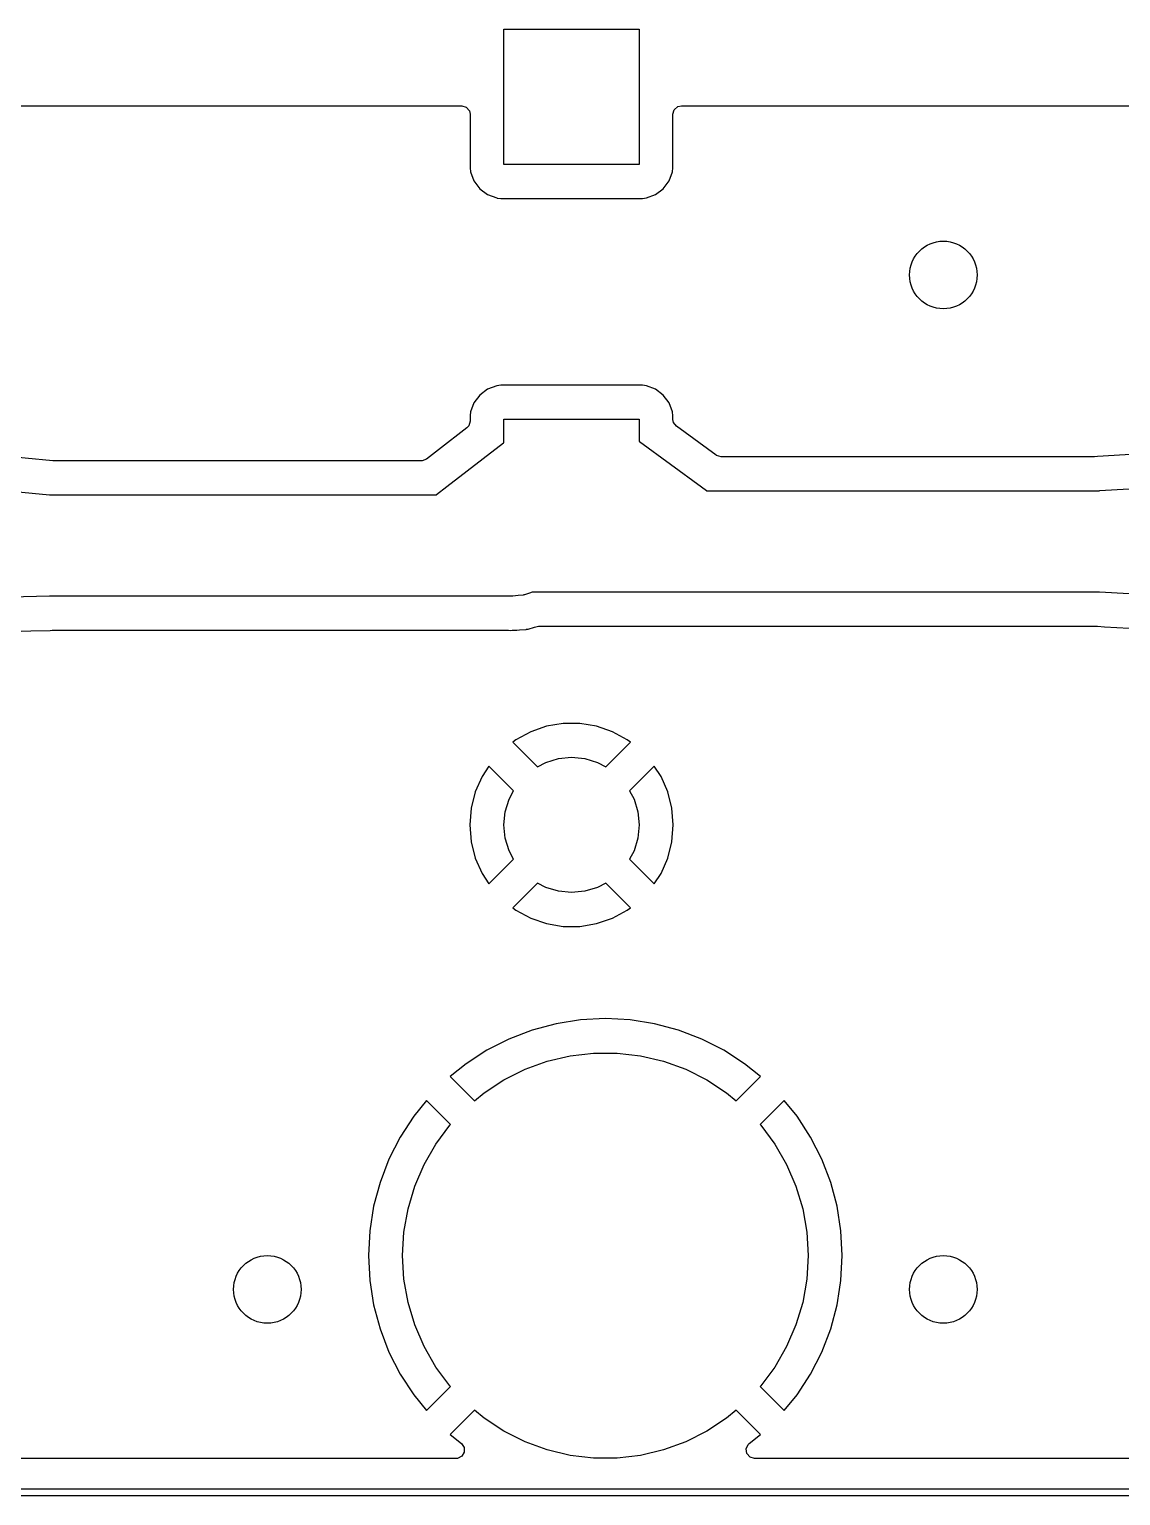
# Model space of a CAD drawing. Extents: x 0.1 to 11.5, y -4.3 to -1.1.
# Drawn here: x 9.192 to 9.828, y -4.293 to -3.44 of the extents above; entities that cross this region are included whole.
import ezdxf

# ---------------------------------------------------------------- set-up
doc = ezdxf.new("R2010")
doc.units = 0
doc.header["$MEASUREMENT"] = 0
doc.layers.add('BLACK', color=7, linetype='CONTINUOUS')

msp = doc.modelspace()

# ---------------------------------------------------------------- linework, layer by layer
at = {"layer": 'BLACK', "linetype": 'CONTINUOUS'}
for p, q in [((9.4685, -3.51841), (9.4685, -3.43967)), ((9.4685, -3.43967), (9.54724, -3.43967)), ((9.54724, -3.43967), (9.54724, -3.51841)), ((1.35827, -3.48425), (9.44392, -3.48425)), ((9.44392, -3.48425), (9.44656, -3.48503)), ((9.44656, -3.48503), (9.44836, -3.48711)), ((9.44836, -3.48711), (9.4488, -3.48913)), ((9.4488, -3.48913), (9.4488, -3.5203)), ((9.56695, -3.48913), (9.56772, -3.48649)), ((9.56695, -3.5203), (9.56695, -3.48913)), ((9.56772, -3.48649), (9.5698, -3.48469)), ((9.5698, -3.48469), (9.57183, -3.48425)), ((9.57183, -3.48425), (10.60191, -3.48425)), ((9.4488, -3.5203), (9.44905, -3.52264)), ((9.44905, -3.52264), (9.45103, -3.52795)), ((9.54724, -3.51841), (9.4685, -3.51841)), ((9.56472, -3.52795), (9.5667, -3.52264)), ((9.5667, -3.52264), (9.56695, -3.5203)), ((9.45103, -3.52795), (9.45103, -3.52795)), ((9.45103, -3.52795), (9.45443, -3.53249)), ((9.45443, -3.53249), (9.45443, -3.53249)), ((9.45443, -3.53249), (9.45896, -3.53588)), ((9.55678, -3.53588), (9.56132, -3.53249)), ((9.56132, -3.53249), (9.56472, -3.52795)), ((9.45896, -3.53588), (9.45896, -3.53588)), ((9.45896, -3.53588), (9.46427, -3.53786)), ((9.46427, -3.53786), (9.46427, -3.53786)), ((9.46427, -3.53786), (9.46455, -3.53789)), ((9.46455, -3.53789), (9.46662, -3.53812)), ((9.46662, -3.53812), (9.54913, -3.53812)), ((9.54913, -3.53812), (9.55148, -3.53786)), ((9.55148, -3.53786), (9.55678, -3.53588)), ((9.45443, -3.65255), (9.45103, -3.65709)), ((9.45896, -3.64915), (9.45443, -3.65255)), ((9.45443, -3.65255), (9.45443, -3.65255)), ((9.46427, -3.64717), (9.45896, -3.64915)), ((9.45896, -3.64915), (9.45896, -3.64915)), ((9.46662, -3.64692), (9.46427, -3.64717)), ((9.54913, -3.64692), (9.46662, -3.64692)), ((9.46662, -3.64692), (9.46662, -3.64692)), ((9.55148, -3.64717), (9.54913, -3.64692)), ((9.54913, -3.64692), (9.54913, -3.64692)), ((9.54913, -3.64692), (9.54913, -3.64692)), ((9.54913, -3.64692), (9.54913, -3.64692)), ((9.55678, -3.64915), (9.55148, -3.64717)), ((9.55148, -3.64717), (9.55148, -3.64717)), ((9.56132, -3.65255), (9.55678, -3.64915)), ((9.55678, -3.64915), (9.55678, -3.64915)), ((9.56472, -3.65709), (9.56132, -3.65255)), ((9.56132, -3.65255), (9.56132, -3.65255)), ((9.45103, -3.65709), (9.44905, -3.6624)), ((9.45103, -3.65709), (9.45103, -3.65709)), ((9.5667, -3.6624), (9.56472, -3.65709)), ((9.56472, -3.65709), (9.56472, -3.65709)), ((9.56472, -3.65709), (9.56472, -3.65709)), ((9.44802, -3.6705), (9.4469, -3.67172)), ((9.4488, -3.66786), (9.44802, -3.6705)), ((9.44883, -3.66447), (9.4488, -3.66474)), ((9.4488, -3.66474), (9.4488, -3.66474)), ((9.4488, -3.66474), (9.4488, -3.66786)), ((9.44905, -3.6624), (9.44883, -3.66447)), ((9.4685, -3.6803), (9.4685, -3.66663)), ((9.4685, -3.66663), (9.54724, -3.66663)), ((9.54724, -3.66663), (9.54724, -3.67957)), ((9.56695, -3.66474), (9.5667, -3.6624)), ((9.56695, -3.66673), (9.56695, -3.66474)), ((9.56695, -3.66474), (9.56695, -3.66474)), ((9.56695, -3.66474), (9.56695, -3.66474)), ((9.56728, -3.66849), (9.56695, -3.66673)), ((9.56895, -3.67067), (9.56728, -3.66849)), ((9.4469, -3.67172), (9.43046, -3.68444)), ((9.5921, -3.68762), (9.56895, -3.67067)), ((9.20572, -3.69078), (9.17212, -3.68759)), ((9.43046, -3.68444), (9.42513, -3.68856)), ((9.43526, -3.70589), (9.46824, -3.68037)), ((9.46824, -3.68037), (9.4685, -3.6803)), ((9.54724, -3.67957), (9.54732, -3.67956)), ((9.54732, -3.67956), (9.54751, -3.67964)), ((9.54751, -3.67964), (9.58351, -3.706)), ((9.59235, -3.68779), (9.5921, -3.68762)), ((9.84729, -3.68643), (9.81423, -3.68837)), ((9.20576, -3.69079), (9.20572, -3.69078)), ((9.20572, -3.69078), (9.20572, -3.69078)), ((9.20572, -3.69078), (9.20572, -3.69078)), ((9.20583, -3.6908), (9.20576, -3.69079)), ((9.20589, -3.69081), (9.20583, -3.6908)), ((9.20691, -3.69093), (9.20589, -3.6908)), ((9.20589, -3.6908), (9.20589, -3.69081)), ((9.42041, -3.69093), (9.20691, -3.69093)), ((9.42084, -3.69091), (9.42041, -3.69093)), ((9.4234, -3.6899), (9.42084, -3.69091)), ((9.42513, -3.68856), (9.4234, -3.6899)), ((9.59498, -3.68856), (9.59235, -3.68779)), ((9.81219, -3.68856), (9.59498, -3.68856)), ((9.81243, -3.68855), (9.81219, -3.68856)), ((9.81423, -3.68837), (9.81243, -3.68855)), ((9.81539, -3.70824), (9.87825, -3.70454)), ((9.14255, -3.70478), (9.20384, -3.71059)), ((9.20384, -3.71059), (9.20391, -3.71063)), ((9.20391, -3.71063), (9.42923, -3.71063)), ((9.42923, -3.71063), (9.42927, -3.71053)), ((9.42927, -3.71053), (9.42931, -3.71049)), ((9.42931, -3.71049), (9.43526, -3.70589)), ((9.58351, -3.706), (9.58643, -3.70813)), ((9.58643, -3.70813), (9.58651, -3.70827)), ((9.58651, -3.70827), (9.81534, -3.70827)), ((9.81534, -3.70827), (9.81539, -3.70824)), ((9.2038, -3.7697), (9.16425, -3.77063)), ((9.20383, -3.76969), (9.2038, -3.7697)), ((9.47371, -3.76969), (9.20383, -3.76969)), ((9.47669, -3.76934), (9.47371, -3.76969)), ((9.47968, -3.76908), (9.47669, -3.76934)), ((9.48009, -3.76894), (9.47968, -3.76908)), ((9.48052, -3.76889), (9.48009, -3.76894)), ((9.48334, -3.76786), (9.48052, -3.76889)), ((9.48497, -3.76732), (9.48334, -3.76786)), ((9.81534, -3.76732), (9.48497, -3.76732)), ((9.81539, -3.76735), (9.81534, -3.76732)), ((9.85493, -3.76967), (9.81539, -3.76735)), ((9.18728, -3.78999), (9.193, -3.78986)), ((9.193, -3.78986), (9.20428, -3.78959)), ((9.20428, -3.78959), (9.20546, -3.78951)), ((9.20546, -3.78951), (9.20617, -3.78946)), ((9.20617, -3.78946), (9.2062, -3.78945)), ((9.20617, -3.78946), (9.20617, -3.78946)), ((9.2062, -3.78945), (9.20697, -3.78939)), ((9.20697, -3.78939), (9.42891, -3.78939)), ((9.42891, -3.78939), (9.42907, -3.7894)), ((9.42907, -3.7894), (9.42946, -3.78942)), ((9.42946, -3.78942), (9.42955, -3.78941)), ((9.42955, -3.78941), (9.42986, -3.78939)), ((9.42986, -3.78939), (9.47081, -3.78939)), ((9.47081, -3.78939), (9.47108, -3.78941)), ((9.47108, -3.78941), (9.4726, -3.78958)), ((9.4726, -3.78958), (9.4733, -3.78953)), ((9.4726, -3.78958), (9.4726, -3.78958)), ((9.4726, -3.78958), (9.4726, -3.78958)), ((9.4733, -3.78953), (9.47529, -3.7894)), ((9.47529, -3.7894), (9.47545, -3.78939)), ((9.47545, -3.78939), (9.47592, -3.78939)), ((9.47592, -3.78939), (9.47758, -3.78924)), ((9.47592, -3.78939), (9.47592, -3.78939)), ((9.47758, -3.78924), (9.48145, -3.78898)), ((9.48145, -3.78898), (9.48161, -3.78894)), ((9.48161, -3.78894), (9.48237, -3.78881)), ((9.48237, -3.78881), (9.48254, -3.78879)), ((9.48254, -3.78879), (9.48628, -3.78776)), ((9.48628, -3.78776), (9.48861, -3.78718)), ((9.48861, -3.78718), (9.4898, -3.78703)), ((9.4898, -3.78703), (9.81281, -3.78703)), ((9.81281, -3.78703), (9.81379, -3.78713)), ((9.81379, -3.78713), (9.81408, -3.78719)), ((9.81408, -3.78719), (9.81423, -3.78722)), ((9.81423, -3.78722), (9.81423, -3.78722)), ((9.81423, -3.78722), (9.81817, -3.78745)), ((9.81817, -3.78745), (9.83255, -3.78829)), ((9.48407, -3.84858), (9.47546, -3.85324)), ((9.49333, -3.8454), (9.48407, -3.84858)), ((9.48407, -3.84858), (9.48407, -3.84858)), ((9.50298, -3.84379), (9.49333, -3.8454)), ((9.51277, -3.84379), (9.50298, -3.84379)), ((9.52242, -3.8454), (9.51277, -3.84379)), ((9.53168, -3.84858), (9.52242, -3.8454)), ((9.54028, -3.85324), (9.53168, -3.84858)), ((9.53168, -3.84858), (9.53168, -3.84858)), ((9.47546, -3.85324), (9.47362, -3.85467)), ((9.47362, -3.85467), (9.47362, -3.85467)), ((9.47362, -3.85467), (9.48799, -3.86905)), ((9.52775, -3.86905), (9.54213, -3.85467)), ((9.54213, -3.85467), (9.54028, -3.85324)), ((9.54213, -3.85467), (9.54213, -3.85467)), ((9.48799, -3.86905), (9.49281, -3.86647)), ((9.49281, -3.86647), (9.50019, -3.86423)), ((9.50019, -3.86423), (9.50787, -3.86348)), ((9.50787, -3.86348), (9.51555, -3.86423)), ((9.51555, -3.86423), (9.52294, -3.86647)), ((9.52294, -3.86647), (9.52775, -3.86905)), ((9.45576, -3.87464), (9.45183, -3.88361)), ((9.45971, -3.8686), (9.45576, -3.87464)), ((9.47407, -3.88297), (9.45971, -3.8686)), ((9.55604, -3.8686), (9.54167, -3.88297)), ((9.55999, -3.87464), (9.55604, -3.8686)), ((9.56392, -3.88361), (9.55999, -3.87464)), ((9.45183, -3.88361), (9.44942, -3.89309)), ((9.4715, -3.88778), (9.47407, -3.88297)), ((9.54167, -3.88297), (9.54425, -3.88778)), ((9.56632, -3.89309), (9.56392, -3.88361)), ((9.46926, -3.89517), (9.4715, -3.88778)), ((9.54425, -3.88778), (9.54649, -3.89517)), ((9.44942, -3.89309), (9.44862, -3.90285)), ((9.44942, -3.89309), (9.44942, -3.89309)), ((9.4685, -3.90285), (9.46926, -3.89517)), ((9.54649, -3.89517), (9.54724, -3.90285)), ((9.56713, -3.90285), (9.56632, -3.89309)), ((9.56632, -3.89309), (9.56632, -3.89309)), ((9.44862, -3.90285), (9.44862, -3.90285)), ((9.44862, -3.90285), (9.44942, -3.9126)), ((9.46926, -3.91053), (9.4685, -3.90285)), ((9.54724, -3.90285), (9.54649, -3.91053)), ((9.56632, -3.9126), (9.56713, -3.90285)), ((9.56713, -3.90285), (9.56713, -3.90285)), ((9.44942, -3.9126), (9.44942, -3.9126)), ((9.44942, -3.9126), (9.45183, -3.92209)), ((9.4715, -3.91791), (9.46926, -3.91053)), ((9.47407, -3.92273), (9.4715, -3.91791)), ((9.54425, -3.91791), (9.54167, -3.92273)), ((9.54649, -3.91053), (9.54425, -3.91791)), ((9.56392, -3.92209), (9.56632, -3.9126)), ((9.56632, -3.9126), (9.56632, -3.9126)), ((9.45183, -3.92209), (9.45576, -3.93105)), ((9.45971, -3.93709), (9.47407, -3.92273)), ((9.54167, -3.92273), (9.55604, -3.93709)), ((9.55999, -3.93105), (9.56392, -3.92209)), ((9.45576, -3.93105), (9.45971, -3.93709)), ((9.55604, -3.93709), (9.55999, -3.93105)), ((9.48799, -3.93665), (9.47362, -3.95102)), ((9.49281, -3.93922), (9.48799, -3.93665)), ((9.50019, -3.94146), (9.49281, -3.93922)), ((9.50787, -3.94222), (9.50019, -3.94146)), ((9.51555, -3.94146), (9.50787, -3.94222)), ((9.52294, -3.93922), (9.51555, -3.94146)), ((9.52775, -3.93665), (9.52294, -3.93922)), ((9.54213, -3.95102), (9.52775, -3.93665)), ((9.47362, -3.95102), (9.47546, -3.95246)), ((9.54028, -3.95246), (9.54213, -3.95102)), ((9.47546, -3.95246), (9.47546, -3.95246)), ((9.47546, -3.95246), (9.48407, -3.95711)), ((9.48407, -3.95711), (9.48407, -3.95711)), ((9.48407, -3.95711), (9.49333, -3.96029)), ((9.49333, -3.96029), (9.50298, -3.9619)), ((9.51277, -3.9619), (9.52242, -3.96029)), ((9.52242, -3.96029), (9.53168, -3.95711)), ((9.53168, -3.95711), (9.54028, -3.95246)), ((9.53168, -3.95711), (9.53168, -3.95711)), ((9.54028, -3.95246), (9.54028, -3.95246)), ((9.50298, -3.9619), (9.51277, -3.9619)), ((9.49887, -4.01857), (9.48492, -4.02231)), ((9.51314, -4.01631), (9.49887, -4.01857)), ((9.49887, -4.01857), (9.49887, -4.01857)), ((9.52756, -4.01556), (9.51314, -4.01631)), ((9.54198, -4.01631), (9.52756, -4.01556)), ((9.52756, -4.01556), (9.52756, -4.01556)), ((9.55625, -4.01857), (9.54198, -4.01631)), ((9.5702, -4.02231), (9.55625, -4.01857)), ((9.47144, -4.02749), (9.45857, -4.03405)), ((9.48492, -4.02231), (9.47144, -4.02749)), ((9.58368, -4.02749), (9.5702, -4.02231)), ((9.59655, -4.03405), (9.58368, -4.02749)), ((9.45857, -4.03405), (9.44645, -4.04191)), ((9.49368, -4.04039), (9.50705, -4.03723)), ((9.50705, -4.03723), (9.52069, -4.03563)), ((9.52069, -4.03563), (9.53443, -4.03563)), ((9.53443, -4.03563), (9.54807, -4.03723)), ((9.54807, -4.03723), (9.56143, -4.04039)), ((9.60866, -4.04191), (9.59655, -4.03405)), ((9.44645, -4.04191), (9.43728, -4.04934)), ((9.4685, -4.05126), (9.48078, -4.04509)), ((9.48078, -4.04509), (9.49368, -4.04039)), ((9.56143, -4.04039), (9.57434, -4.04509)), ((9.57434, -4.04509), (9.58661, -4.05126)), ((9.61784, -4.04934), (9.60866, -4.04191)), ((9.43728, -4.04934), (9.45143, -4.0635)), ((9.45703, -4.0588), (9.4685, -4.05126)), ((9.58661, -4.05126), (9.59809, -4.0588)), ((9.60368, -4.0635), (9.61784, -4.04934)), ((9.42336, -4.06326), (9.41593, -4.07244)), ((9.43739, -4.0773), (9.42336, -4.06326)), ((9.45143, -4.0635), (9.45703, -4.0588)), ((9.59809, -4.0588), (9.60368, -4.0635)), ((9.63176, -4.06326), (9.61773, -4.0773)), ((9.63919, -4.07244), (9.63176, -4.06326)), ((9.41593, -4.07244), (9.40806, -4.08455)), ((9.42888, -4.08864), (9.43708, -4.07762)), ((9.43708, -4.07762), (9.43739, -4.0773)), ((9.61773, -4.0773), (9.61804, -4.07762)), ((9.61804, -4.07762), (9.62624, -4.08864)), ((9.64706, -4.08455), (9.63919, -4.07244)), ((9.40806, -4.08455), (9.4015, -4.09742)), ((9.42201, -4.10054), (9.42888, -4.08864)), ((9.62624, -4.08864), (9.63311, -4.10054)), ((9.65361, -4.09742), (9.64706, -4.08455)), ((9.4015, -4.09742), (9.39633, -4.1109)), ((9.65879, -4.1109), (9.65361, -4.09742)), ((9.41657, -4.11315), (9.42201, -4.10054)), ((9.63311, -4.10054), (9.63855, -4.11315)), ((9.39633, -4.1109), (9.39259, -4.12485)), ((9.41263, -4.12631), (9.41657, -4.11315)), ((9.63855, -4.11315), (9.64249, -4.12631)), ((9.66253, -4.12485), (9.65879, -4.1109)), ((9.39259, -4.12485), (9.39033, -4.13912)), ((9.39259, -4.12485), (9.39259, -4.12485)), ((9.41025, -4.13983), (9.41263, -4.12631)), ((9.64249, -4.12631), (9.64487, -4.13983)), ((9.66479, -4.13912), (9.66253, -4.12485)), ((9.66253, -4.12485), (9.66253, -4.12485)), ((9.39033, -4.13912), (9.38957, -4.15354)), ((9.40945, -4.15354), (9.41025, -4.13983)), ((9.64487, -4.13983), (9.64567, -4.15354)), ((9.66554, -4.15354), (9.66479, -4.13912)), ((9.38957, -4.15354), (9.38957, -4.15354)), ((9.38957, -4.15354), (9.39033, -4.16797)), ((9.41025, -4.16726), (9.40945, -4.15354)), ((9.64567, -4.15354), (9.64487, -4.16726)), ((9.66479, -4.16797), (9.66554, -4.15354)), ((9.66554, -4.15354), (9.66554, -4.15354)), ((9.39033, -4.16797), (9.39259, -4.18223)), ((9.41263, -4.18078), (9.41025, -4.16726)), ((9.64487, -4.16726), (9.64249, -4.18078)), ((9.66253, -4.18223), (9.66395, -4.17323)), ((9.66395, -4.17323), (9.66479, -4.16797)), ((9.39259, -4.18223), (9.39259, -4.18223)), ((9.39259, -4.18223), (9.39633, -4.19618)), ((9.41657, -4.19394), (9.41263, -4.18078)), ((9.64249, -4.18078), (9.63855, -4.19394)), ((9.65879, -4.19618), (9.66253, -4.18223)), ((9.66253, -4.18223), (9.66253, -4.18223)), ((9.39633, -4.19618), (9.4015, -4.20967)), ((9.42201, -4.20655), (9.41657, -4.19394)), ((9.63855, -4.19394), (9.63311, -4.20655)), ((9.65361, -4.20967), (9.65879, -4.19618)), ((9.42888, -4.21845), (9.42201, -4.20655)), ((9.63311, -4.20655), (9.62624, -4.21845)), ((9.4015, -4.20967), (9.40806, -4.22254)), ((9.64706, -4.22254), (9.65361, -4.20967)), ((9.40806, -4.22254), (9.41593, -4.23465)), ((9.43708, -4.22946), (9.42888, -4.21845)), ((9.62624, -4.21845), (9.61804, -4.22946)), ((9.63919, -4.23465), (9.64706, -4.22254)), ((9.42336, -4.24382), (9.43739, -4.22979)), ((9.43739, -4.22979), (9.43708, -4.22946)), ((9.61804, -4.22946), (9.61773, -4.22979)), ((9.61773, -4.22979), (9.63176, -4.24382)), ((9.41593, -4.23465), (9.42336, -4.24382)), ((9.63176, -4.24382), (9.63919, -4.23465)), ((9.45143, -4.24359), (9.43728, -4.25774)), ((9.45703, -4.24828), (9.45143, -4.24359)), ((9.4685, -4.25583), (9.45703, -4.24828)), ((9.59809, -4.24828), (9.58661, -4.25583)), ((9.60368, -4.24359), (9.59809, -4.24828)), ((9.61784, -4.25774), (9.60368, -4.24359)), ((9.63176, -4.24382), (9.63176, -4.24382)), ((9.43728, -4.25774), (9.44374, -4.26298)), ((9.48078, -4.26199), (9.4685, -4.25583)), ((9.58661, -4.25583), (9.57434, -4.26199)), ((9.61138, -4.26298), (9.61784, -4.25774)), ((9.61784, -4.25774), (9.61784, -4.25774)), ((9.44374, -4.26298), (9.4453, -4.26524)), ((9.4454, -4.26799), (9.44399, -4.27035)), ((9.4453, -4.26524), (9.4454, -4.26799)), ((9.49368, -4.26669), (9.48078, -4.26199)), ((9.50705, -4.26986), (9.49368, -4.26669)), ((9.56143, -4.26669), (9.54807, -4.26986)), ((9.57434, -4.26199), (9.56143, -4.26669)), ((9.60962, -4.26608), (9.61076, -4.26357)), ((9.61001, -4.2688), (9.60962, -4.26608)), ((9.61076, -4.26357), (9.61138, -4.26298)), ((9.44067, -4.27165), (7.72469, -4.27165)), ((9.44152, -4.27158), (9.44067, -4.27165)), ((9.44399, -4.27035), (9.44152, -4.27158)), ((9.52069, -4.27145), (9.50705, -4.26986)), ((9.53443, -4.27145), (9.52069, -4.27145)), ((9.54807, -4.26986), (9.53443, -4.27145)), ((9.61181, -4.27088), (9.61001, -4.2688)), ((9.61445, -4.27165), (9.61181, -4.27088)), ((11.31075, -4.27165), (9.61445, -4.27165)), ((11.53543, -4.29331), (0.07874, -4.29331)), ((0.08071, -4.28937), (11.53346, -4.28937))]:
    msp.add_line(p, q, dxfattribs=at)
at = {"layer": 'BLACK'}
for centre in [(9.72441, -3.58268), (9.33071, -4.17323), (9.72441, -4.17323)]:
    msp.add_circle(centre, 0.01969, dxfattribs=at)

doc.saveas('drawing.dxf')
